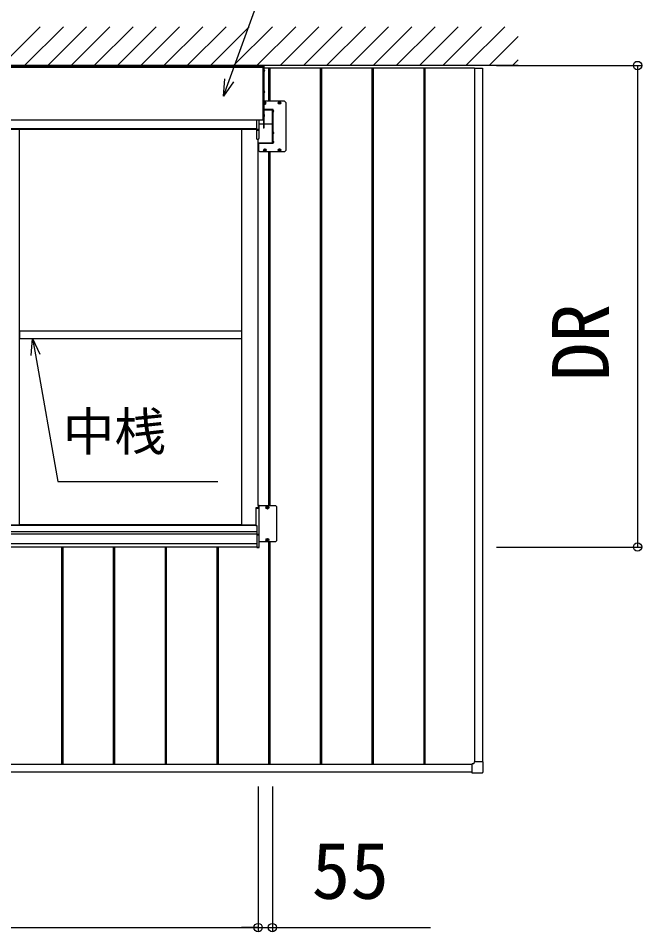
# Model space of a CAD drawing. Units: millimetres, scale not verified. Extents: x -875 to 875, y -1304 to 1297.
# Drawn here: x -595.5 to -434.8, y 70.9 to 306.2 of the extents above; entities that cross this region are included whole.
import ezdxf
from ezdxf.enums import TextEntityAlignment as Align

# ---------------------------------------------------------------- set-up
doc = ezdxf.new("R2010")
doc.units = ezdxf.units.MM
doc.header["$LTSCALE"] = 8
doc.layers.add('0-6_YKK_A1', color=4, linetype='Continuous')
doc.layers.add('0-7_YKK_D', color=6, linetype='Continuous')
doc.styles.add('ＭＳ ゴシック', font='')
doc.styles.get('ＭＳ ゴシック').set_extended_font_data('MS Gothic')

msp = doc.modelspace()

# ---------------------------------------------------------------- linework, layer by layer
at = {"layer": '0-6_YKK_A1'}
for p, q in [((-599.846, 293.99), (-589.846, 303.99)), ((-593.859, 293.99), (-583.859, 303.99)), ((-587.872, 293.99), (-577.872, 303.99)), ((-581.885, 293.99), (-571.885, 303.99)), ((-575.899, 293.99), (-565.899, 303.99)), ((-569.912, 293.99), (-559.912, 303.99)), ((-563.925, 293.99), (-553.925, 303.99)), ((-557.938, 293.99), (-547.938, 303.99)), ((-551.951, 293.99), (-541.951, 303.99)), ((-545.964, 293.99), (-535.964, 303.99)), ((-539.977, 293.99), (-529.977, 303.99)), ((-533.991, 293.99), (-523.991, 303.99)), ((-528.004, 293.99), (-518.004, 303.99)), ((-522.017, 293.99), (-512.017, 303.99)), ((-516.03, 293.99), (-506.03, 303.99)), ((-510.043, 293.99), (-500.043, 303.99)), ((-504.056, 293.99), (-494.056, 303.99)), ((-498.07, 293.99), (-488.07, 303.99)), ((-492.083, 293.99), (-482.083, 303.99)), ((-486.096, 293.99), (-476.096, 303.99)), ((-480.109, 293.99), (-470.109, 303.99)), ((-474.122, 293.99), (-466.666, 301.446)), ((-468.135, 293.99), (-466.666, 295.459)), ((-466.666, 293.99), (-848.333, 293.99)), ((-782.666, 293.99), (-532.333, 293.99)), ((-532.333, 293.59), (-782.666, 293.59)), ((-532.333, 293.483), (-782.666, 293.483)), ((-532.333, 280.025), (-532.333, 293.99)), ((-532.166, 293.99), (-532.333, 293.99)), ((-532.333, 293.99), (-532.333, 280.857)), ((-532.266, 293.39), (-532.333, 293.39)), ((-532.266, 293.99), (-532.266, 277.89)), ((-532.166, 293.323), (-532.266, 293.323)), ((-532.166, 293.99), (-532.166, 277.89)), ((-530.666, 293.323), (-532.166, 293.323)), ((-532.166, 292.417), (-532.166, 292.896)), ((-532.001, 292.628), (-532.059, 292.628)), ((-530.999, 293.323), (-530.999, 284.79)), ((-530.666, 293.323), (-530.666, 284.79)), ((-530.666, 293.323), (-530.666, 284.79)), ((-517.866, 293.323), (-530.666, 293.323)), ((-517.333, 293.323), (-530.666, 293.323)), ((-530.666, 293.323), (-530.666, 284.79)), ((-517.666, 293.323), (-517.666, 113.99)), ((-517.333, 293.323), (-517.333, 113.99)), ((-517.333, 293.323), (-517.333, 113.99)), ((-504.533, 293.323), (-517.333, 293.323)), ((-503.999, 293.323), (-517.333, 293.323)), ((-517.333, 293.323), (-517.333, 113.99)), ((-504.333, 293.323), (-504.333, 113.99)), ((-503.999, 293.323), (-503.999, 113.99)), ((-503.999, 293.323), (-503.999, 113.99)), ((-491.199, 293.323), (-503.999, 293.323)), ((-490.666, 293.323), (-503.999, 293.323)), ((-503.999, 293.323), (-503.999, 113.99)), ((-490.999, 293.323), (-490.999, 113.99)), ((-490.666, 293.323), (-490.666, 113.99)), ((-490.666, 293.323), (-490.666, 113.99)), ((-477.866, 293.323), (-490.666, 293.323)), ((-477.866, 293.323), (-475.866, 293.323)), ((-477.866, 293.323), (-477.866, 114.69)), ((-475.866, 293.323), (-475.866, 114.69)), ((-532.166, 286.95), (-532.166, 287.43)), ((-532.001, 287.162), (-532.059, 287.162)), ((-526.833, 284.79), (-532.166, 284.79)), ((-526.499, 284.457), (-526.833, 284.79)), ((-529.966, 282.657), (-532.166, 282.657)), ((-532.166, 282.59), (-529.999, 282.59)), ((-532.091, 284.363), (-532.022, 284.364)), ((-532.091, 284.284), (-532.022, 284.283)), ((-532.022, 284.364), (-531.981, 284.372)), ((-532.022, 284.283), (-531.981, 284.275)), ((-531.973, 284.412), (-531.981, 284.372)), ((-531.973, 284.234), (-531.981, 284.275)), ((-531.972, 284.482), (-531.973, 284.412)), ((-531.972, 284.165), (-531.973, 284.234)), ((-531.893, 284.482), (-531.892, 284.412)), ((-531.893, 284.165), (-531.892, 284.234)), ((-531.892, 284.412), (-531.884, 284.372)), ((-531.892, 284.234), (-531.884, 284.275)), ((-531.843, 284.364), (-531.884, 284.372)), ((-531.843, 284.283), (-531.884, 284.275)), ((-531.774, 284.363), (-531.843, 284.364)), ((-531.774, 284.284), (-531.843, 284.283)), ((-529.899, 282.62), (-529.999, 282.62)), ((-529.999, 273.953), (-529.999, 282.62)), ((-529.999, 273.987), (-529.999, 282.59)), ((-529.966, 282.657), (-529.966, 282.623)), ((-529.799, 282.687), (-529.899, 282.687)), ((-529.899, 273.887), (-529.899, 282.687)), ((-529.799, 273.887), (-529.799, 282.687)), ((-529.799, 281.99), (-529.799, 282.469)), ((-528.324, 284.363), (-528.255, 284.364)), ((-528.324, 284.284), (-528.255, 284.283)), ((-528.255, 284.364), (-528.215, 284.372)), ((-528.255, 284.283), (-528.215, 284.275)), ((-528.207, 284.412), (-528.215, 284.372)), ((-528.207, 284.234), (-528.215, 284.275)), ((-528.205, 284.482), (-528.207, 284.412)), ((-528.205, 284.165), (-528.207, 284.234)), ((-528.126, 284.482), (-528.125, 284.412)), ((-528.126, 284.165), (-528.125, 284.234)), ((-528.125, 284.412), (-528.117, 284.372)), ((-528.125, 284.234), (-528.117, 284.275)), ((-528.077, 284.364), (-528.117, 284.372)), ((-528.077, 284.283), (-528.117, 284.275)), ((-528.007, 284.363), (-528.077, 284.364)), ((-528.007, 284.284), (-528.077, 284.283)), ((-526.499, 284.457), (-526.499, 272.123)), ((-782.666, 280.025), (-532.333, 280.025)), ((-534.019, 277.479), (-534.019, 280.025)), ((-533.486, 280.025), (-533.486, 277.571)), ((-532.266, 280.857), (-532.333, 280.857)), ((-532.166, 280.884), (-532.166, 281.363)), ((-532.001, 281.095), (-532.059, 281.095)), ((-529.634, 282.201), (-529.693, 282.201)), ((-534.019, 277.726), (-780.979, 277.726)), ((-533.486, 279.01), (-532.266, 279.01)), ((-532.166, 277.89), (-532.266, 277.89)), ((-532.166, 279.01), (-529.999, 279.01)), ((-529.899, 279.187), (-529.999, 279.187)), ((-529.799, 279.187), (-529.899, 279.187)), ((-534.019, 277.512), (-780.979, 277.512)), ((-595.166, 175.671), (-595.166, 277.512)), ((-537.833, 175.671), (-537.833, 277.512)), ((-533.611, 277.493), (-534.019, 277.479)), ((-534.019, 275.107), (-534.019, 277.208)), ((-533.486, 277.571), (-533.486, 277.3)), ((-533.486, 277.3), (-533.486, 275.159)), ((-529.799, 276.384), (-529.799, 276.863)), ((-529.634, 276.595), (-529.693, 276.595)), ((-534.019, 274.997), (-534.019, 275.107)), ((-534.019, 274.997), (-533.61, 275.026)), ((-533.666, 180.721), (-533.666, 275.022)), ((-529.999, 273.987), (-533.666, 273.987)), ((-529.899, 273.953), (-529.999, 273.953)), ((-529.799, 273.887), (-529.899, 273.887)), ((-529.799, 274.05), (-529.799, 274.53)), ((-529.634, 274.262), (-529.693, 274.262)), ((-533.599, 272.123), (-533.266, 271.79)), ((-526.833, 271.79), (-533.266, 271.79)), ((-532.091, 272.296), (-532.022, 272.297)), ((-532.091, 272.217), (-532.022, 272.216)), ((-532.022, 272.297), (-531.981, 272.305)), ((-532.022, 272.216), (-531.981, 272.208)), ((-531.973, 272.346), (-531.981, 272.305)), ((-531.973, 272.167), (-531.981, 272.208)), ((-531.972, 272.415), (-531.973, 272.346)), ((-531.972, 272.098), (-531.973, 272.167)), ((-531.893, 272.415), (-531.892, 272.346)), ((-531.893, 272.098), (-531.892, 272.167)), ((-531.892, 272.346), (-531.884, 272.305)), ((-531.892, 272.167), (-531.884, 272.208)), ((-531.843, 272.297), (-531.884, 272.305)), ((-531.843, 272.216), (-531.884, 272.208)), ((-531.774, 272.296), (-531.843, 272.297)), ((-531.774, 272.217), (-531.843, 272.216)), ((-530.999, 271.79), (-530.999, 180.657)), ((-530.666, 271.79), (-530.666, 180.657)), ((-530.666, 271.79), (-530.666, 180.657)), ((-530.666, 271.79), (-530.666, 180.657)), ((-528.324, 272.296), (-528.255, 272.297)), ((-528.324, 272.217), (-528.255, 272.216)), ((-528.255, 272.297), (-528.215, 272.305)), ((-528.255, 272.216), (-528.215, 272.208)), ((-528.207, 272.346), (-528.215, 272.305)), ((-528.207, 272.167), (-528.215, 272.208)), ((-528.205, 272.415), (-528.207, 272.346)), ((-528.205, 272.098), (-528.207, 272.167)), ((-528.126, 272.415), (-528.125, 272.346)), ((-528.126, 272.098), (-528.125, 272.167)), ((-528.125, 272.346), (-528.117, 272.305)), ((-528.125, 272.167), (-528.117, 272.208)), ((-528.077, 272.297), (-528.117, 272.305)), ((-528.077, 272.216), (-528.117, 272.208)), ((-528.007, 272.296), (-528.077, 272.297)), ((-528.007, 272.217), (-528.077, 272.216)), ((-526.833, 271.79), (-526.499, 272.123)), ((-534.233, 180.084), (-533.666, 180.056)), ((-534.233, 180.084), (-534.233, 180.078)), ((-534.233, 180.001), (-533.462, 179.963)), ((-534.233, 180.001), (-534.233, 175.502)), ((-533.666, 180.721), (-533.462, 180.708)), ((-533.666, 180.721), (-533.666, 180.056)), ((-533.462, 180.708), (-533.462, 180.04)), ((-533.462, 179.963), (-533.462, 173.255)), ((-533.399, 180.59), (-533.333, 180.657)), ((-533.399, 179.974), (-533.399, 180.642)), ((-533.399, 173.236), (-533.399, 179.974)), ((-533.333, 180.657), (-529.199, 180.657)), ((-531.173, 180.106), (-531.108, 180.095)), ((-529.199, 180.657), (-528.866, 180.323)), ((-528.866, 171.657), (-528.866, 180.323)), ((-534.233, 175.515), (-780.766, 175.515)), ((-598.499, 175.671), (-595.166, 175.671)), ((-537.833, 175.727), (-595.166, 175.727)), ((-537.833, 175.671), (-534.233, 175.671)), ((-534.074, 175.504), (-533.999, 175.504)), ((-533.999, 173.923), (-780.999, 173.923)), ((-533.999, 173.323), (-780.999, 173.323)), ((-533.462, 173.255), (-533.999, 173.223)), ((-533.999, 173.223), (-533.999, 173.168)), ((-533.999, 173.168), (-533.431, 173.202)), ((-533.999, 173.168), (-533.999, 173.113)), ((-533.999, 173.113), (-533.528, 173.141)), ((-533.999, 173.113), (-533.999, 169.889)), ((-533.528, 173.141), (-533.528, 173.062)), ((-533.466, 173.074), (-533.466, 173.169)), ((-533.462, 172.968), (-533.462, 169.922)), ((-533.431, 173.04), (-533.435, 173.041)), ((-533.399, 173.006), (-533.399, 173.007)), ((-533.399, 169.934), (-533.399, 173.006)), ((-531.173, 171.773), (-531.108, 171.761)), ((-533.999, 170.79), (-780.999, 170.79)), ((-533.999, 169.99), (-780.999, 169.99)), ((-584.333, 169.99), (-584.333, 113.99)), ((-583.999, 169.99), (-583.999, 113.99)), ((-583.999, 169.99), (-583.999, 113.99)), ((-583.999, 169.99), (-583.999, 113.99)), ((-570.999, 169.99), (-570.999, 113.99)), ((-570.666, 169.99), (-570.666, 113.99)), ((-570.666, 169.99), (-570.666, 113.99)), ((-570.666, 169.99), (-570.666, 113.99)), ((-557.666, 169.99), (-557.666, 113.99)), ((-557.333, 169.99), (-557.333, 113.99)), ((-557.333, 169.99), (-557.333, 113.99)), ((-557.333, 169.99), (-557.333, 113.99)), ((-544.333, 169.99), (-544.333, 113.99)), ((-543.999, 169.99), (-543.999, 113.99)), ((-543.999, 169.99), (-543.999, 113.99)), ((-543.999, 169.99), (-543.999, 113.99)), ((-533.462, 169.922), (-533.999, 169.889)), ((-533.999, 169.889), (-533.999, 169.834)), ((-533.999, 169.834), (-533.462, 169.867)), ((-533.333, 171.323), (-533.399, 171.39)), ((-529.199, 171.323), (-533.333, 171.323)), ((-530.999, 171.323), (-530.999, 113.99)), ((-530.666, 171.323), (-530.666, 113.99)), ((-530.666, 171.323), (-530.666, 113.99)), ((-530.666, 171.323), (-530.666, 113.99)), ((-528.866, 171.657), (-529.199, 171.323)), ((-478.566, 113.99), (-656.499, 113.99)), ((-478.566, 114.063), (-478.566, 113.902)), ((-478.566, 113.902), (-478.566, 112.051)), ((-478.102, 114.165), (-478.505, 114.13)), ((-478.006, 114.629), (-478.041, 114.226)), ((-477.778, 114.69), (-477.939, 114.69)), ((-475.927, 114.69), (-477.778, 114.69)), ((-475.766, 114.69), (-475.927, 114.69)), ((-475.699, 112.051), (-475.699, 114.623)), ((-478.566, 111.99), (-656.499, 111.99)), ((-478.566, 112.051), (-478.566, 111.89)), ((-478.499, 111.823), (-475.927, 111.823)), ((-475.873, 111.849), (-475.88, 111.843)), ((-475.873, 111.849), (-475.725, 111.997)), ((-475.719, 112.004), (-475.725, 111.997))]:
    msp.add_line(p, q, dxfattribs=at)
for points in [[(-532.001, 292.685), (-532.059, 292.685), (-532.059, 292.628)], [(-532.001, 287.218), (-532.059, 287.218), (-532.059, 287.162)], [(-532.001, 281.152), (-532.059, 281.152), (-532.059, 281.095)], [(-529.634, 282.258), (-529.693, 282.258), (-529.693, 282.201)], [(-533.611, 277.223), (-534.019, 277.208), (-534.019, 277.479)], [(-529.634, 276.652), (-529.693, 276.652), (-529.693, 276.595)], [(-529.966, 273.953), (-529.966, 273.923), (-533.599, 273.923), (-533.599, 272.123)], [(-529.634, 274.318), (-529.693, 274.318), (-529.693, 274.262)], [(-595.133, 223.708), (-595.133, 225.644), (-537.866, 225.644)], [(-595.133, 223.708), (-537.866, 223.708), (-537.866, 225.644)], [(-533.462, 180.04), (-534.233, 180.078), (-534.233, 180.001)], [(-533.462, 180.709), (-533.666, 180.721), (-533.666, 180.721)], [(-531.359, 180.207), (-531.424, 180.218), (-531.436, 180.153), (-531.37, 180.141)], [(-531.316, 180.064), (-531.328, 179.998), (-531.262, 179.987), (-531.25, 180.052)], [(-531.216, 180.249), (-531.204, 180.315), (-531.27, 180.327), (-531.281, 180.261)], [(-531.108, 180.095), (-531.096, 180.16), (-531.162, 180.172)], [(-534.233, 175.502), (-533.999, 175.505), (-533.999, 173.223)], [(-533.466, 173.169), (-533.467, 173.169), (-533.472, 173.167), (-533.478, 173.163), (-533.487, 173.157), (-533.504, 173.148), (-533.516, 173.144), (-533.528, 173.141)], [(-531.359, 171.873), (-531.424, 171.885), (-531.436, 171.819), (-531.37, 171.808)], [(-531.316, 171.731), (-531.328, 171.665), (-531.262, 171.653), (-531.25, 171.719)], [(-531.216, 171.916), (-531.204, 171.982), (-531.27, 171.993), (-531.281, 171.928)], [(-531.108, 171.761), (-531.096, 171.827), (-531.162, 171.839)]]:
    msp.add_lwpolyline(points, dxfattribs=at)
for centre, radius in [((-531.757, 284.499), 0.02), ((-528.166, 284.323), 0.316), ((-527.99, 284.499), 0.02), ((-531.933, 272.257), 0.316), ((-531.757, 272.433), 0.02), ((-528.166, 272.257), 0.316), ((-527.99, 272.433), 0.02), ((-531.266, 180.157), 0.393), ((-531.266, 171.823), 0.393)]:
    msp.add_circle(centre, radius, dxfattribs=at)
for centre, radius, start, end in [((-532.156, 292.896), 0.0103, 62.71904, 180), ((-532.156, 292.417), 0.0103, 180, 297.28096), ((-532.279, 292.657), 0.28, 5.80773, 62.71904), ((-532.279, 292.657), 0.28, 297.28096, 354.19227), ((-532.156, 287.43), 0.0103, 62.71904, 180), ((-532.279, 287.19), 0.28, 5.80773, 62.71904), ((-532.279, 287.19), 0.28, 297.28096, 354.19227), ((-532.156, 286.95), 0.0103, 180, 297.28096), ((-531.933, 284.323), 0.316, 222.3458, 137.6542), ((-531.933, 284.323), 0.163, 165.9892, 194.0108), ((-531.933, 284.323), 0.163, 75.9892, 104.0108), ((-531.933, 284.323), 0.163, 255.9892, 284.0108), ((-531.933, 284.323), 0.163, 345.9892, 14.0108), ((-529.789, 282.469), 0.0103, 62.71904, 180), ((-529.913, 282.23), 0.28, 5.80773, 62.71904), ((-528.166, 284.323), 0.163, 165.9892, 194.0108), ((-528.166, 284.323), 0.163, 75.9892, 104.0108), ((-528.166, 284.323), 0.163, 255.9892, 284.0108), ((-528.166, 284.323), 0.163, 345.9892, 14.0108), ((-532.156, 281.363), 0.0103, 62.71904, 180), ((-532.156, 280.884), 0.0103, 180, 297.28096), ((-532.279, 281.123), 0.28, 5.80773, 62.71904), ((-532.279, 281.123), 0.28, 297.28096, 354.19227), ((-529.789, 281.99), 0.0103, 180, 297.28096), ((-529.913, 282.23), 0.28, 297.28096, 354.19227), ((-529.789, 276.863), 0.0103, 62.71904, 180), ((-529.789, 276.384), 0.0103, 180, 297.28096), ((-529.913, 276.623), 0.28, 5.80773, 62.71904), ((-529.913, 276.623), 0.28, 297.28096, 354.19227), ((-533.619, 275.159), 0.133, 274.05287, 0), ((-529.789, 274.53), 0.0103, 62.71904, 180), ((-529.789, 274.05), 0.0103, 180, 297.28096), ((-529.913, 274.29), 0.28, 5.80773, 62.71904), ((-529.913, 274.29), 0.28, 297.28096, 354.19227), ((-531.933, 272.257), 0.163, 165.9892, 194.0108), ((-531.933, 272.257), 0.163, 75.9892, 104.0108), ((-531.933, 272.257), 0.163, 255.9892, 284.0108), ((-531.933, 272.257), 0.163, 345.9892, 14.0108), ((-528.166, 272.257), 0.163, 165.9892, 194.0108), ((-528.166, 272.257), 0.163, 75.9892, 104.0108), ((-528.166, 272.257), 0.163, 255.9892, 284.0108), ((-528.166, 272.257), 0.163, 345.9892, 14.0108), ((-533.465, 180.709), 0.0033, 355.58742, 4.41258), ((-533.466, 180.642), 0.0667, 0, 86.5), ((-533.861, 180.001), 0.401, 354.48476, 5.51524), ((-533.465, 179.974), 0.0661, 0.40653, 86.96939), ((-533.447, 180.06), 0.0981, 261.5289, 299.38832), ((-531.382, 180.075), 0.0667, 350, 80), ((-531.347, 180.272), 0.0667, 260, 350), ((-531.185, 180.041), 0.0667, 80, 170), ((-531.15, 180.238), 0.0667, 170, 260), ((-533.277, 173.169), 0.253, 173.75453, 186.24547), ((-533.514, 173.159), 0.0981, 261.53024, 299.38715), ((-533.428, 173.062), 0.1, 180, 250.52878), ((-533.435, 173.171), 0.0307, 111.07804, 183.04701), ((-533.433, 173.074), 0.0333, 180, 266.5), ((-533.57, 173.059), 0.141, 319.97204, 346.69717), ((-533.531, 173.167), 0.211, 289.07657, 306.50579), ((-533.459, 173.03), 0.0272, 353.19547, 23.7295), ((-533.444, 172.988), 0.0405, 14.41782, 72.76502), ((-533.433, 173.236), 0.0333, 273.5, 0), ((-533.433, 173.236), 0.0332, 273.67054, 359.07495), ((-533.433, 173.007), 0.0333, 0, 86.5), ((-533.432, 173.006), 0.0328, 0.70542, 86.47742), ((-531.382, 171.742), 0.0667, 350, 80), ((-531.347, 171.939), 0.0667, 260, 350), ((-531.185, 171.707), 0.0667, 80, 170), ((-531.15, 171.904), 0.0667, 170, 260), ((-533.466, 169.934), 0.0667, 273.5, 0), ((-533.713, 169.895), 0.253, 353.75452, 6.24548), ((-533.447, 170.019), 0.0981, 261.53021, 299.38701), ((-478.499, 114.063), 0.0667, 95, 180), ((-478.107, 114.231), 0.0667, 275, 355), ((-477.939, 114.623), 0.0667, 90, 175), ((-475.766, 114.623), 0.0667, 0, 90), ((-478.499, 111.89), 0.0667, 180, 270), ((-475.927, 111.89), 0.0667, 270, 315), ((-475.766, 112.051), 0.0667, 315, 0)]:
    msp.add_arc(centre, radius, start, end, dxfattribs=at)
for centre, major_axis, ratio, start_param, end_param in [((-533.619, 277.571), (0.133, 0), 0.581569, 4.7734755, 6.2831853), ((-533.619, 277.3), (0.133, 0), 0.581569, 4.7734755, 6.2831853), ((-533.466, 180.642), (0.0667, 0), 0.992404, 6.2831853, 7.7928951), ((-533.466, 173.267), (0.0666, -0.0316), 0.118743, 4.8298351, 6.2229704), ((-533.466, 173.267), (-0.0352, 0.0646), 0.026829, 1.7359189, 3.1290542), ((-533.466, 172.976), (0.035, 0.0645), 0.124546, 5.6812059, 6.1099528), ((-533.433, 172.974), (0.002, 0.0667), 0.036248, 6.0508958, 6.2820753), ((-533.466, 172.976), (0.0665, 0.0314), 0.165777, 5.776214, 6.2049609), ((-533.466, 173.234), (0.0667, 0.0021), 0.086742, 6.163938, 6.2805125)]:
    msp.add_ellipse(centre, major_axis=major_axis, ratio=ratio, start_param=start_param, end_param=end_param, dxfattribs=at)
at = {"layer": '0-7_YKK_D'}
for p, q in [((-472.199, 293.99), (-434.866, 293.99)), ((-435.866, 293.99), (-435.866, 169.99)), ((-472.199, 169.99), (-434.866, 169.99)), ((-533.666, 108.323), (-533.666, 70.99)), ((-533.666, 108.323), (-533.666, 70.99)), ((-529.999, 108.323), (-529.999, 70.99)), ((-781.333, 71.99), (-533.666, 71.99)), ((-533.666, 71.99), (-537.966, 71.99)), ((-533.666, 71.99), (-529.999, 71.99)), ((-529.999, 71.99), (-489.263, 71.99))]:
    msp.add_line(p, q, dxfattribs=at)
for points in [[(-542.609, 286.105), (-541.139, 290.146), (-510.622, 373.99), (-434.841, 373.99)], [(-540.056, 289.752), (-542.609, 286.105), (-542.221, 290.54)], [(-592.205, 219.273), (-591.817, 223.708), (-589.936, 219.674)], [(-591.817, 223.708), (-591.07, 219.474), (-585.321, 186.866), (-544.027, 186.866)]]:
    msp.add_lwpolyline(points, dxfattribs=at)
for centre in [(-435.866, 293.99), (-435.866, 169.99), (-533.666, 71.99), (-533.666, 71.99), (-529.999, 71.99)]:
    msp.add_circle(centre, 1.075, dxfattribs=at)

# ---------------------------------------------------------------- texts
at = {"layer": '0-7_YKK_D', "style": 'ＭＳ ゴシック'}
msp.add_text('DR', height=14.66, rotation=90, dxfattribs=at).set_placement((-438.866, 212.672), align=Align.BOTTOM_LEFT)
for s, height, p in [('中桟', 9.751, (-584.03, 191.927)), ('55', 14.66, (-519.877, 74.99))]:
    msp.add_text(s, height=height, dxfattribs=at).set_placement(p, align=Align.BOTTOM_LEFT)

doc.saveas('drawing.dxf')
